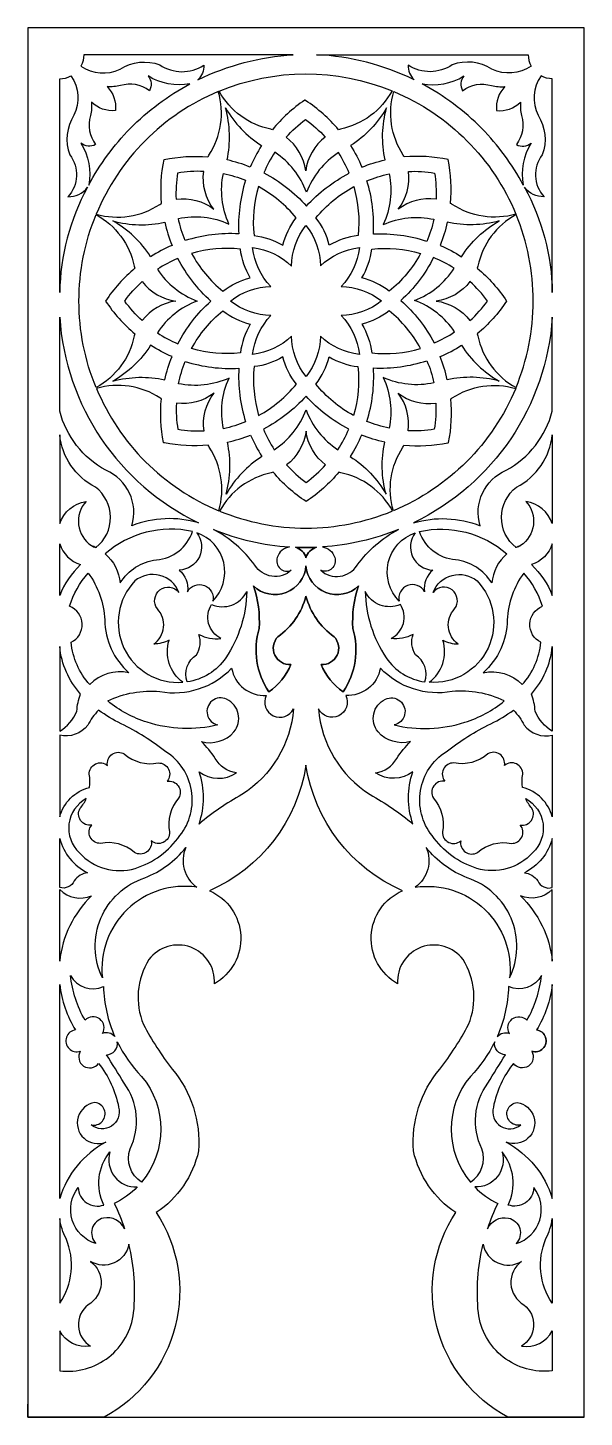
# Model space of a CAD drawing. Extents: x 0 to 174, y 0 to 436.
import ezdxf

# ---------------------------------------------------------------- set-up
doc = ezdxf.new("R2010")
doc.units = 0
doc.header["$MEASUREMENT"] = 0
doc.layers.get('0').update_dxf_attribs({"linetype": 'CONTINUOUS'})

msp = doc.modelspace()

# ---------------------------------------------------------------- linework, layer by layer
msp.add_line((0, 0), (0, 4.07))
msp.add_lwpolyline([(174.5, 435.64), (0, 435.64), (0, 0), (174.5, 0)], close=True)
for points in [[(16.67, 423.65, 0.275714), (28.96, 422.71, -0.232635), (41.4, 424.05, 0.301914), (55.21, 423.89, -0.215003), (53.37, 419.37, -0.097067), (83.19, 427.2), (17.55, 427.2, -0.122854)], [(157.83, 423.65, -0.275714), (145.54, 422.71, 0.232635), (133.1, 424.05, -0.301914), (119.29, 423.89, 0.215003), (121.13, 419.37, 0.100983), (90.56, 427.2), (156.95, 427.2, 0.122854)], [(10, 352.69), (10, 419.65, 0.122854), (13.55, 420.53, -0.275714), (14.49, 408.24, 0.232635), (13.14, 395.79, -0.367543), (12.57, 382.69, 0.254717), (18.73, 385.62, 0.1206), (10, 352.69, 0.1206)], [(32.14, 404.07, -0.076154), (50.87, 418.09, -0.189003), (37.72, 420.53, -0.311985), (38.16, 415.92, 0.249109), (29.09, 417.5, -0.073462), (24.87, 417.21, -0.224053), (27.51, 409.68, -0.224053), (19.99, 412.32, -0.073462), (19.7, 408.11, 0.249109), (21.27, 399.04, -0.311985), (16.67, 399.48, -0.189003), (19.1, 386.33, -0.071621)], [(86.89, 412.96, 0.073758), (76.71, 403.68, 0.007865), (76.24, 403.84, -0.220733), (60, 415.77, -0.1979), (114.23, 415.88, -0.220733), (98.04, 403.88, 0.010244), (97.43, 403.67, 0.073846), (87.12, 412.84, 0.041235)], [(142.36, 404.07, 0.076154), (123.63, 418.09, 0.189003), (136.78, 420.53, 0.311985), (136.34, 415.92, -0.249109), (145.41, 417.5, 0.073462), (149.63, 417.21, 0.224053), (146.99, 409.68, 0.224053), (154.51, 412.32, 0.073462), (154.8, 408.11, -0.249109), (153.23, 399.04, 0.311985), (157.83, 399.48, 0.189003), (155.4, 386.33, 0.071621)], [(164.5, 352.69), (164.5, 419.65, -0.122854), (160.95, 420.53, 0.275714), (160.01, 408.24, -0.232635), (161.36, 395.79, 0.367543), (161.93, 382.69, -0.254717), (155.77, 385.62, -0.1206), (164.5, 352.69, -0.1206)], [(36.8, 400.23, 0.097999), (21.47, 377.22, 0.220733), (41.39, 380.27, -0.010244), (41.98, 380.56, -0.073846), (42.72, 394.33, -0.073846), (56.49, 395.14, -0.010244), (56.78, 395.72, 0.220733), (59.74, 415.66, 0.097999)], [(137.74, 400.23, -0.097999), (153.07, 377.22, -0.220733), (133.14, 380.27, 0.010244), (132.56, 380.56, 0.073846), (131.82, 394.33, 0.073846), (118.05, 395.14, 0.010244), (117.76, 395.72, -0.220733), (114.8, 415.66, -0.097999)], [(62.04, 410.5, 0.119982), (73.29, 398.7, 0.040594), (69.77, 391.96, 0.040594), (62.5, 394.21, 0.119982)], [(112.5, 410.5, -0.119982), (101.25, 398.7, -0.040594), (104.77, 391.96, -0.040594), (112.04, 394.21, -0.119982)], [(87.13, 406.85, -0.051979), (93.28, 401.39, 0.20053), (87.17, 390.77, 0.20053), (81.01, 401.36, -0.051979)], [(87.36, 379.75, -0.090791), (100.8, 390.02, 0.046086), (97.44, 396.49, 0.159002), (87.39, 384.08, 0.159002), (77.48, 396.61, 0.046086), (74.05, 390.18, -0.090791), (87.36, 379.75)], [(46.97, 390.11, 0.051979), (46.51, 381.9, -0.20053), (58.36, 378.76, -0.20053), (55.17, 390.6, 0.051979)], [(66.16, 371.04, 0.090791), (49.39, 368.9, -0.046086), (47.22, 375.86, -0.159002), (63.1, 374.1, -0.159002), (61.33, 389.98, -0.046086), (68.3, 387.82, 0.090791), (66.16, 371.04)], [(108.38, 370.89, 0.090791), (106.35, 387.68, -0.046086), (113.32, 389.8, -0.159002), (111.46, 373.93, -0.159002), (127.35, 375.6, -0.046086), (125.15, 368.65, 0.090791), (108.38, 370.89)], [(127.57, 390.11, -0.051979), (128.02, 381.9, 0.20053), (116.18, 378.76, 0.20053), (119.36, 390.6, -0.051979)], [(79.98, 367.45, -0.106706), (84.16, 376.03, 0.097916), (72.32, 385.84, 0.097916), (70.95, 370.52, -0.106706)], [(94.56, 367.45, 0.106706), (90.38, 376.03, -0.097916), (102.22, 385.84, -0.097916), (103.59, 370.52, 0.106706)], [(16.05, 349.95, -0.097999), (21.41, 377.07, -0.220733), (33.38, 360.85, 0.010244), (33.59, 360.24, 0.073846), (24.4, 349.95, 0.073846), (33.6, 339.67, 0.010244), (33.39, 339.05, -0.220733), (21.42, 322.83, -0.097999)], [(26.7, 375.09, 0.119982), (42.99, 374.67, 0.040594), (45.25, 367.4, 0.040594), (38.51, 363.87, 0.119982)], [(147.84, 375.09, -0.119982), (131.55, 374.67, -0.040594), (129.29, 367.4, -0.040594), (136.03, 363.87, -0.119982)], [(158.49, 349.95, 0.097999), (153.13, 377.07, 0.220733), (141.16, 360.85, -0.010244), (140.95, 360.24, -0.073846), (150.14, 349.95, -0.073846), (140.94, 339.67, -0.010244), (141.15, 339.05, 0.220733), (153.11, 322.83, 0.097999)], [(87.24, 373.65, -0.165749), (91.8, 360.96, -0.165749), (103.99, 366.72, -0.165749), (98.23, 354.52, -0.165749), (110.93, 349.98, -0.165749), (98.24, 345.42, -0.165749), (104, 333.23, -0.165749), (91.8, 338.99, -0.165749), (87.26, 326.29, -0.165749), (82.7, 338.98, -0.165749), (70.51, 333.22, -0.165749), (76.27, 345.42, -0.165749), (63.57, 349.96, -0.165749), (76.26, 354.52, -0.165749), (70.5, 366.71, -0.165749), (82.7, 360.95, -0.165749)], [(69.78, 357.23, -0.106706), (66.69, 366.26, 0.097916), (51.37, 364.86, 0.097916), (61.21, 353.04, -0.106706)], [(104.76, 357.23, 0.106706), (107.85, 366.26, -0.097916), (123.17, 364.86, -0.097916), (113.33, 353.04, 0.106706)], [(57.44, 349.96, -0.090791), (47.09, 363.33, 0.046086), (40.63, 359.94, 0.159002), (53.11, 349.96, 0.159002), (40.64, 339.97, 0.046086), (47.1, 336.58, -0.090791), (57.44, 349.96)], [(116.99, 350.14, -0.090791), (127.43, 336.84, 0.046086), (133.86, 340.28, 0.159002), (121.31, 350.17, 0.159002), (133.72, 360.24, 0.046086), (127.25, 363.59, -0.090791), (116.99, 350.14)], [(30.39, 349.95, -0.051979), (35.86, 356.09, 0.20053), (46.47, 349.96, 0.20053), (35.87, 343.82, -0.051979)], [(144.14, 349.95, 0.051979), (138.68, 356.09, -0.20053), (128.07, 349.96, -0.20053), (138.67, 343.82, 0.051979)], [(32.66, 279.51, 0.379859), (24.48, 296.92, -0.206384), (10, 315.45), (10, 344.91, 0.270475), (53.57, 280.42, 0.166258)], [(69.78, 342.73, 0.106706), (66.69, 333.7, -0.097916), (51.37, 335.1, -0.097916), (61.21, 346.92, 0.106706)], [(104.76, 342.73, -0.106706), (107.85, 333.7, 0.097916), (123.17, 335.1, 0.097916), (113.33, 346.92, -0.106706)], [(141.84, 279.51, -0.379859), (150.02, 296.92, 0.206384), (164.5, 315.45), (164.5, 344.91, -0.270475), (120.93, 280.42, -0.166258)], [(26.7, 324.86, -0.119982), (42.99, 325.29, -0.040594), (45.25, 332.56, -0.040594), (38.51, 336.09, -0.119982)], [(147.84, 324.86, 0.119982), (131.55, 325.29, 0.040594), (129.29, 332.56, 0.040594), (136.03, 336.09, 0.119982)], [(80.02, 332.49, -0.106706), (70.99, 329.4, 0.097916), (72.4, 314.08, 0.097916), (84.22, 323.93, -0.106706)], [(94.52, 332.49, 0.106706), (103.54, 329.4, -0.097916), (102.14, 314.08, -0.097916), (90.32, 323.93, 0.106706)], [(108.4, 329.01, 0.090791), (125.16, 331.26, -0.046086), (127.37, 324.31, -0.159002), (111.48, 325.97, -0.159002), (113.35, 310.1, -0.046086), (106.37, 312.22, 0.090791), (108.4, 329.01)], [(66.18, 328.89, 0.090791), (68.32, 312.11, -0.046086), (61.36, 309.94, -0.159002), (63.12, 325.82, -0.159002), (47.24, 324.05, -0.046086), (49.4, 331.02, 0.090791), (66.18, 328.89)], [(42.57, 305.59, -0.073758), (41.91, 319.35, -0.007865), (41.46, 319.57, 0.220733), (21.53, 322.57, 0.1979), (59.9, 284.23, 0.220733), (56.88, 304.16, -0.010244), (56.6, 304.75, -0.073846), (42.83, 305.51, -0.041235)], [(131.97, 305.59, 0.073758), (132.63, 319.35, 0.007865), (133.08, 319.57, -0.220733), (153.01, 322.57, -0.1979), (114.64, 284.23, -0.220733), (117.66, 304.16, 0.010244), (117.94, 304.75, 0.073846), (131.71, 305.51, 0.041235)], [(47.06, 309.75, 0.051979), (55.27, 309.29, -0.20053), (58.42, 321.12, -0.20053), (46.59, 317.96, 0.051979)], [(87.26, 320.16, -0.090791), (73.89, 309.81, 0.046086), (77.29, 303.35, 0.159002), (87.26, 315.83, 0.159002), (97.25, 303.36, 0.046086), (100.64, 309.82, -0.090791), (87.26, 320.16)], [(127.48, 309.75, -0.051979), (119.27, 309.29, 0.20053), (116.12, 321.12, 0.20053), (127.95, 317.96, -0.051979)], [(21.37, 272.67, 0.488226), (21.22, 291.63, -0.252511), (10, 308.04), (10, 280.18, -0.286517), (18.29, 287.12, 0.463399), (19.98, 273.27, 0.086813)], [(62.19, 289.4, 0.119982), (62.6, 305.69, 0.040594), (69.87, 307.96, 0.040594), (73.41, 301.22, 0.119982)], [(87.27, 293.12, 0.051979), (93.4, 298.59, -0.20053), (87.26, 309.19, -0.20053), (81.13, 298.58, 0.051979)], [(112.35, 289.4, -0.119982), (111.94, 305.69, -0.040594), (104.67, 307.96, -0.040594), (101.13, 301.22, -0.119982)], [(153.13, 272.67, -0.488226), (153.28, 291.63, 0.252511), (164.5, 308.04), (164.5, 280.18, 0.286517), (156.21, 287.12, -0.463399), (154.52, 273.27, -0.086813)], [(87.27, 278.77, 0.097999), (114.39, 284.15, 0.220733), (98.17, 296.11, -0.010244), (97.55, 296.32, -0.073846), (87.27, 287.12, -0.073846), (76.98, 296.31, -0.010244), (76.37, 296.1, 0.220733), (60.15, 284.13, 0.097999)], [(51.63, 277.71, 0.236483), (24.28, 270.72, -0.192696), (28.96, 261.58, -0.22811), (40.35, 268.83, 0.304267), (51.63, 277.71)], [(47.48, 265.61, -0.252228), (50.11, 258.83, -0.879301), (58.02, 255.82, 0.552059), (52.98, 277.33, -0.609592)], [(78.24, 269.55, 0.653369), (82.63, 265.54, -0.463963), (71.2, 267.11, 0.114761), (58.2, 278.36, 0.079751), (82.07, 272.87, 0.29355)], [(96.26, 269.55, -0.653369), (91.87, 265.54, 0.463963), (103.3, 267.11, -0.114761), (116.3, 278.36, -0.079751), (92.43, 272.87, -0.29355)], [(127.02, 265.61, 0.252228), (124.39, 258.83, 0.879301), (116.48, 255.82, -0.552059), (121.52, 277.33, 0.609592)], [(122.87, 277.71, -0.236483), (150.22, 270.72, 0.192696), (145.54, 261.58, 0.22811), (134.15, 268.83, -0.304267), (122.87, 277.71)], [(10, 273.84, 0.238067), (16.49, 267.31, 0.102836), (10, 257.68)], [(87.25, 272.7, 0.010811), (90.59, 272.77, 0.267227), (87.25, 269.49, 0.267227), (83.91, 272.77, 0.010811)], [(87.25, 272.7, -0.010811), (83.91, 272.77, -0.267227), (87.25, 269.49, -0.267227), (90.59, 272.77, -0.010811)], [(164.5, 273.84, -0.238067), (158.01, 267.31, -0.102836), (164.5, 257.68)], [(98.9, 227.47, 0.225327), (101.94, 247.3, -0.099817), (103.74, 260.66, -0.63432), (87.25, 266.97, -0.63432), (70.76, 260.66, -0.099817), (72.56, 247.3, 0.225327), (75.6, 227.47, 0.146169), (82.52, 236, -0.688579), (78.44, 244.72, 0.176197), (87.25, 257.41, 0.176197), (96.06, 244.72, -0.688579), (91.98, 236, 0.146169), (98.9, 227.47)], [(75.6, 227.47, -0.225327), (72.56, 247.3, 0.099817), (70.76, 260.66, 0.63432), (87.25, 266.97, 0.63432), (103.74, 260.66, 0.099817), (101.94, 247.3, -0.225327), (98.9, 227.47, -0.146169), (91.98, 236, 0.688579), (96.06, 244.72, -0.176197), (87.25, 257.41, -0.176197), (78.44, 244.72, 0.688579), (82.52, 236, -0.146169), (75.6, 227.47)], [(24.13, 250.01, 0.211205), (31.69, 233.43, 0.260676), (19.45, 229.7, -0.160292), (13.6, 242.96, 0.651087), (13.13, 254.25, -0.102644), (18.92, 264.69, -0.151539)], [(33.6, 262.19, 0.688697), (48.6, 230.43, -0.316036), (44.3, 243.63, -0.111972), (39.54, 242.41, 0.45289), (40.63, 253.43, -0.992553), (47.42, 258.61, 0.513611)], [(140.9, 262.19, -0.688697), (125.9, 230.43, 0.316036), (130.2, 243.63, 0.111972), (134.96, 242.41, -0.45289), (133.87, 253.43, 0.992553), (127.08, 258.61, -0.513611)], [(150.37, 250.01, -0.211205), (142.81, 233.43, -0.260676), (155.05, 229.7, 0.160292), (160.9, 242.96, -0.651087), (161.37, 254.25, 0.102644), (155.58, 264.69, 0.151539)], [(57.66, 254.86, 0.40816), (68.68, 258.93, -0.142966), (62.1, 238.13, -0.215205), (49.98, 230.56, -0.345633), (52.95, 239.07, 0.229003), (53.64, 245.46, 0.162889), (60.58, 244.18, -0.45289), (57.66, 254.86)], [(116.84, 254.86, -0.40816), (105.82, 258.93, 0.142966), (112.4, 238.13, 0.215205), (124.52, 230.56, 0.345633), (121.55, 239.07, -0.229003), (120.86, 245.46, -0.162889), (113.92, 244.18, 0.45289), (116.84, 254.86)], [(10, 241.61), (10, 215.11, 0.169815), (15.37, 221.36, -0.072923), (16.58, 226.74, -0.160026)], [(164.5, 241.61), (164.5, 215.11, -0.169815), (159.13, 221.36, 0.072923), (157.92, 226.74, 0.160026)], [(41.4, 227.53, 0.251825), (63.93, 234.85, 0.378079), (74.81, 226.3, 0.993878), (83.37, 222.09, -0.232307), (67.17, 195.21, 0.050523), (53.71, 185.99, 0.168212), (53.73, 202.35, 0.320619), (65.43, 202.07, -0.239386), (58.8, 206.58, 0.046576), (54.46, 211.84, 0.281923), (64.65, 214.87, 0.489825), (62.36, 225.09, 1.142811), (59.64, 217.08, -0.138725), (37.47, 217.9, -0.096013), (25.06, 224.58, -0.136589)], [(133.1, 227.53, -0.251825), (110.57, 234.85, -0.378079), (99.69, 226.3, -0.993878), (91.13, 222.09, 0.232307), (107.33, 195.21, -0.050523), (120.79, 185.99, -0.168212), (120.77, 202.35, -0.320619), (109.07, 202.07, 0.239386), (115.7, 206.58, -0.046576), (120.04, 211.84, -0.281923), (109.85, 214.87, -0.489825), (112.14, 225.09, -1.142811), (114.86, 217.08, 0.138725), (137.03, 217.9, 0.096013), (149.44, 224.58, 0.136589)], [(10, 188.2, -0.271688), (19.38, 197.46, 0.082421), (19.25, 201.57, -0.647479), (25, 204.35, -0.647479), (30.27, 207.96, 0.231031), (40.9, 205.14, -0.647479), (43.69, 199.39, -0.647479), (47.3, 194.12, 0.231031), (44.48, 183.49, -0.647479), (38.73, 180.71, -0.647479), (33.46, 177.09, 0.231031), (22.83, 179.92, -0.647479), (20.04, 185.67, -0.647479), (16.43, 190.94, 0.071659), (18.36, 193.95, 0.514403), (16.19, 177, 0.290598), (33.66, 172.09, 0.16646), (47.71, 182.38, 0.443214), (43.33, 208.65, 0.050285), (29.27, 217.43, -0.036382), (22.2, 221.64, 0.074314), (18.8, 217, -0.291022), (10, 213.82)], [(164.5, 188.2, 0.271688), (155.12, 197.46, -0.082421), (155.25, 201.57, 0.647479), (149.5, 204.35, 0.647479), (144.23, 207.96, -0.231031), (133.6, 205.14, 0.647479), (130.81, 199.39, 0.647479), (127.2, 194.12, -0.231031), (130.02, 183.49, 0.647479), (135.77, 180.71, 0.647479), (141.04, 177.09, -0.231031), (151.67, 179.92, 0.647479), (154.46, 185.67, 0.647479), (158.07, 190.94, -0.071659), (156.14, 193.95, -0.514403), (158.31, 177, -0.290598), (140.84, 172.09, -0.16646), (126.79, 182.38, -0.443214), (131.17, 208.65, -0.050285), (145.23, 217.43, 0.036382), (152.3, 221.64, -0.074314), (155.7, 217, 0.291022), (164.5, 213.82)], [(10, 181.48, 0.216507), (18.76, 170.72, 0.214068), (14.59, 168.22, -0.387296), (10, 166.09)], [(164.5, 181.48, -0.216507), (155.74, 170.72, -0.214068), (159.91, 168.22, 0.387296), (164.5, 166.09)], [(36.66, 169.1, 0.13198), (49.56, 178.61, 0.353895), (52.98, 166.18, 0.490428), (23.39, 137.73, -0.454206)], [(137.84, 169.1, -0.13198), (124.94, 178.61, -0.353895), (121.52, 166.18, -0.490428), (151.11, 137.73, 0.454206)], [(10, 165.42, 0.300655), (20, 163.46, 0.174632), (10, 142.99)], [(164.5, 165.42, -0.300655), (154.5, 163.46, -0.174632), (164.5, 142.99)], [(19.86, 91.66, 1.071491), (21.03, 98.68, 1.119394), (24.43, 86.23, 0.196628), (10, 68.58), (10, 135.7, 0.113951), (14.98, 121.42, 1.106908), (16.47, 114.74, 0.951784), (22.19, 110.93, -0.117977), (28.5, 97.26, -0.73487)], [(17.98, 124.45, -0.102483), (13.38, 138.52, 0.390976), (23.7, 135.04, 0.095922), (27.3, 119.32, 0.317107), (23.45, 120.35, 0.900614)], [(154.64, 91.66, -1.071491), (153.47, 98.68, -1.119394), (150.07, 86.23, -0.196628), (164.5, 68.58), (164.5, 135.7, -0.113951), (159.52, 121.42, -1.106908), (158.03, 114.74, -0.951784), (152.31, 110.93, 0.117977), (146, 97.26, 0.73487)], [(156.52, 124.45, 0.102483), (161.12, 138.52, -0.390976), (150.8, 135.04, -0.095922), (147.2, 119.32, -0.317107), (151.05, 120.35, -0.900614)], [(30.21, 104.78, 0.001098), (24.71, 113.65, 0.461912), (28.05, 117.72, 0.078717), (35.7, 106.87, -0.362976), (35.69, 73.69, -0.353512), (32.12, 84.13, 0.275216)], [(144.29, 104.78, -0.001098), (149.79, 113.65, -0.461912), (146.45, 117.72, -0.078717), (138.8, 106.87, 0.362976), (138.81, 73.69, 0.353512), (142.38, 84.13, -0.275216)], [(30.31, 59.11, 0.348058), (23.79, 62.45, 0.590166), (21.37, 54.45, -0.530489), (15.85, 72.03, 0.512622), (23.84, 66.53, -0.292322), (25.77, 83.17, 0.518819), (34.33, 72.19, -0.086335), (27.14, 67.01, -0.03308)], [(144.19, 59.11, -0.348058), (150.71, 62.45, -0.590166), (153.13, 54.45, 0.530489), (158.65, 72.03, -0.512622), (150.66, 66.53, 0.292322), (148.73, 83.17, -0.518819), (140.17, 72.19, 0.086335), (147.36, 67.01, 0.03308)], [(10, 35.74, 0.258581), (11.99, 56, -0.078458), (10, 62.28)], [(164.5, 35.74, -0.258581), (162.51, 56, 0.078458), (164.5, 62.28)], [(31.7, 54.25, -0.524165), (19.66, 48.84, -0.54569), (18.9, 35.24, 0.525326), (19.68, 22.26, -0.321963), (10, 27.07), (10, 14.55, 0.414651), (33.2, 32.76, 0.08417), (31.7, 54.25)], [(142.8, 54.25, 0.524165), (154.84, 48.84, 0.54569), (155.6, 35.24, -0.525326), (154.82, 22.26, 0.321963), (164.5, 27.07), (164.5, 14.55, -0.414651), (141.3, 32.76, -0.08417), (142.8, 54.25)]]:
    msp.add_lwpolyline(points, format="xyb", close=True)
msp.add_lwpolyline([(174.5, 0), (150.58, 0, -0.440394), (134.2, 64.19, -0.194633), (120.96, 83.47, -0.197538), (129.21, 109.15, 0.043784), (138.22, 123.14, 0.243551), (136.49, 143.48, 0.746988), (115.98, 135.91, -0.619857), (117.53, 165.08, -0.256684), (87.25, 204.44, -0.256684), (56.97, 165.08, -0.619857), (58.52, 135.91, 0.746988), (38.01, 143.48, 0.243551), (36.28, 123.14, 0.043784), (45.29, 109.15, -0.197538), (53.54, 83.47, -0.194633), (40.3, 64.19, -0.440394), (23.92, 0), (0, 0)], format="xyb")
for centre, radius, start, end in [((15.2, 260.31), 13.81, 63.4696, 69.7463), ((45.25, 246.01), 35.79, 131.5331, 131.8536), ((129.25, 246.01), 35.79, 48.1464, 48.4669), ((159.3, 260.31), 13.81, 110.2537, 116.5304), ((15.39, 118), 3.44, 96.7607, 288.3798), ((159.11, 118), 3.44, 251.6202, 83.2393)]:
    msp.add_arc(centre, radius, start, end)

doc.saveas('drawing.dxf')
